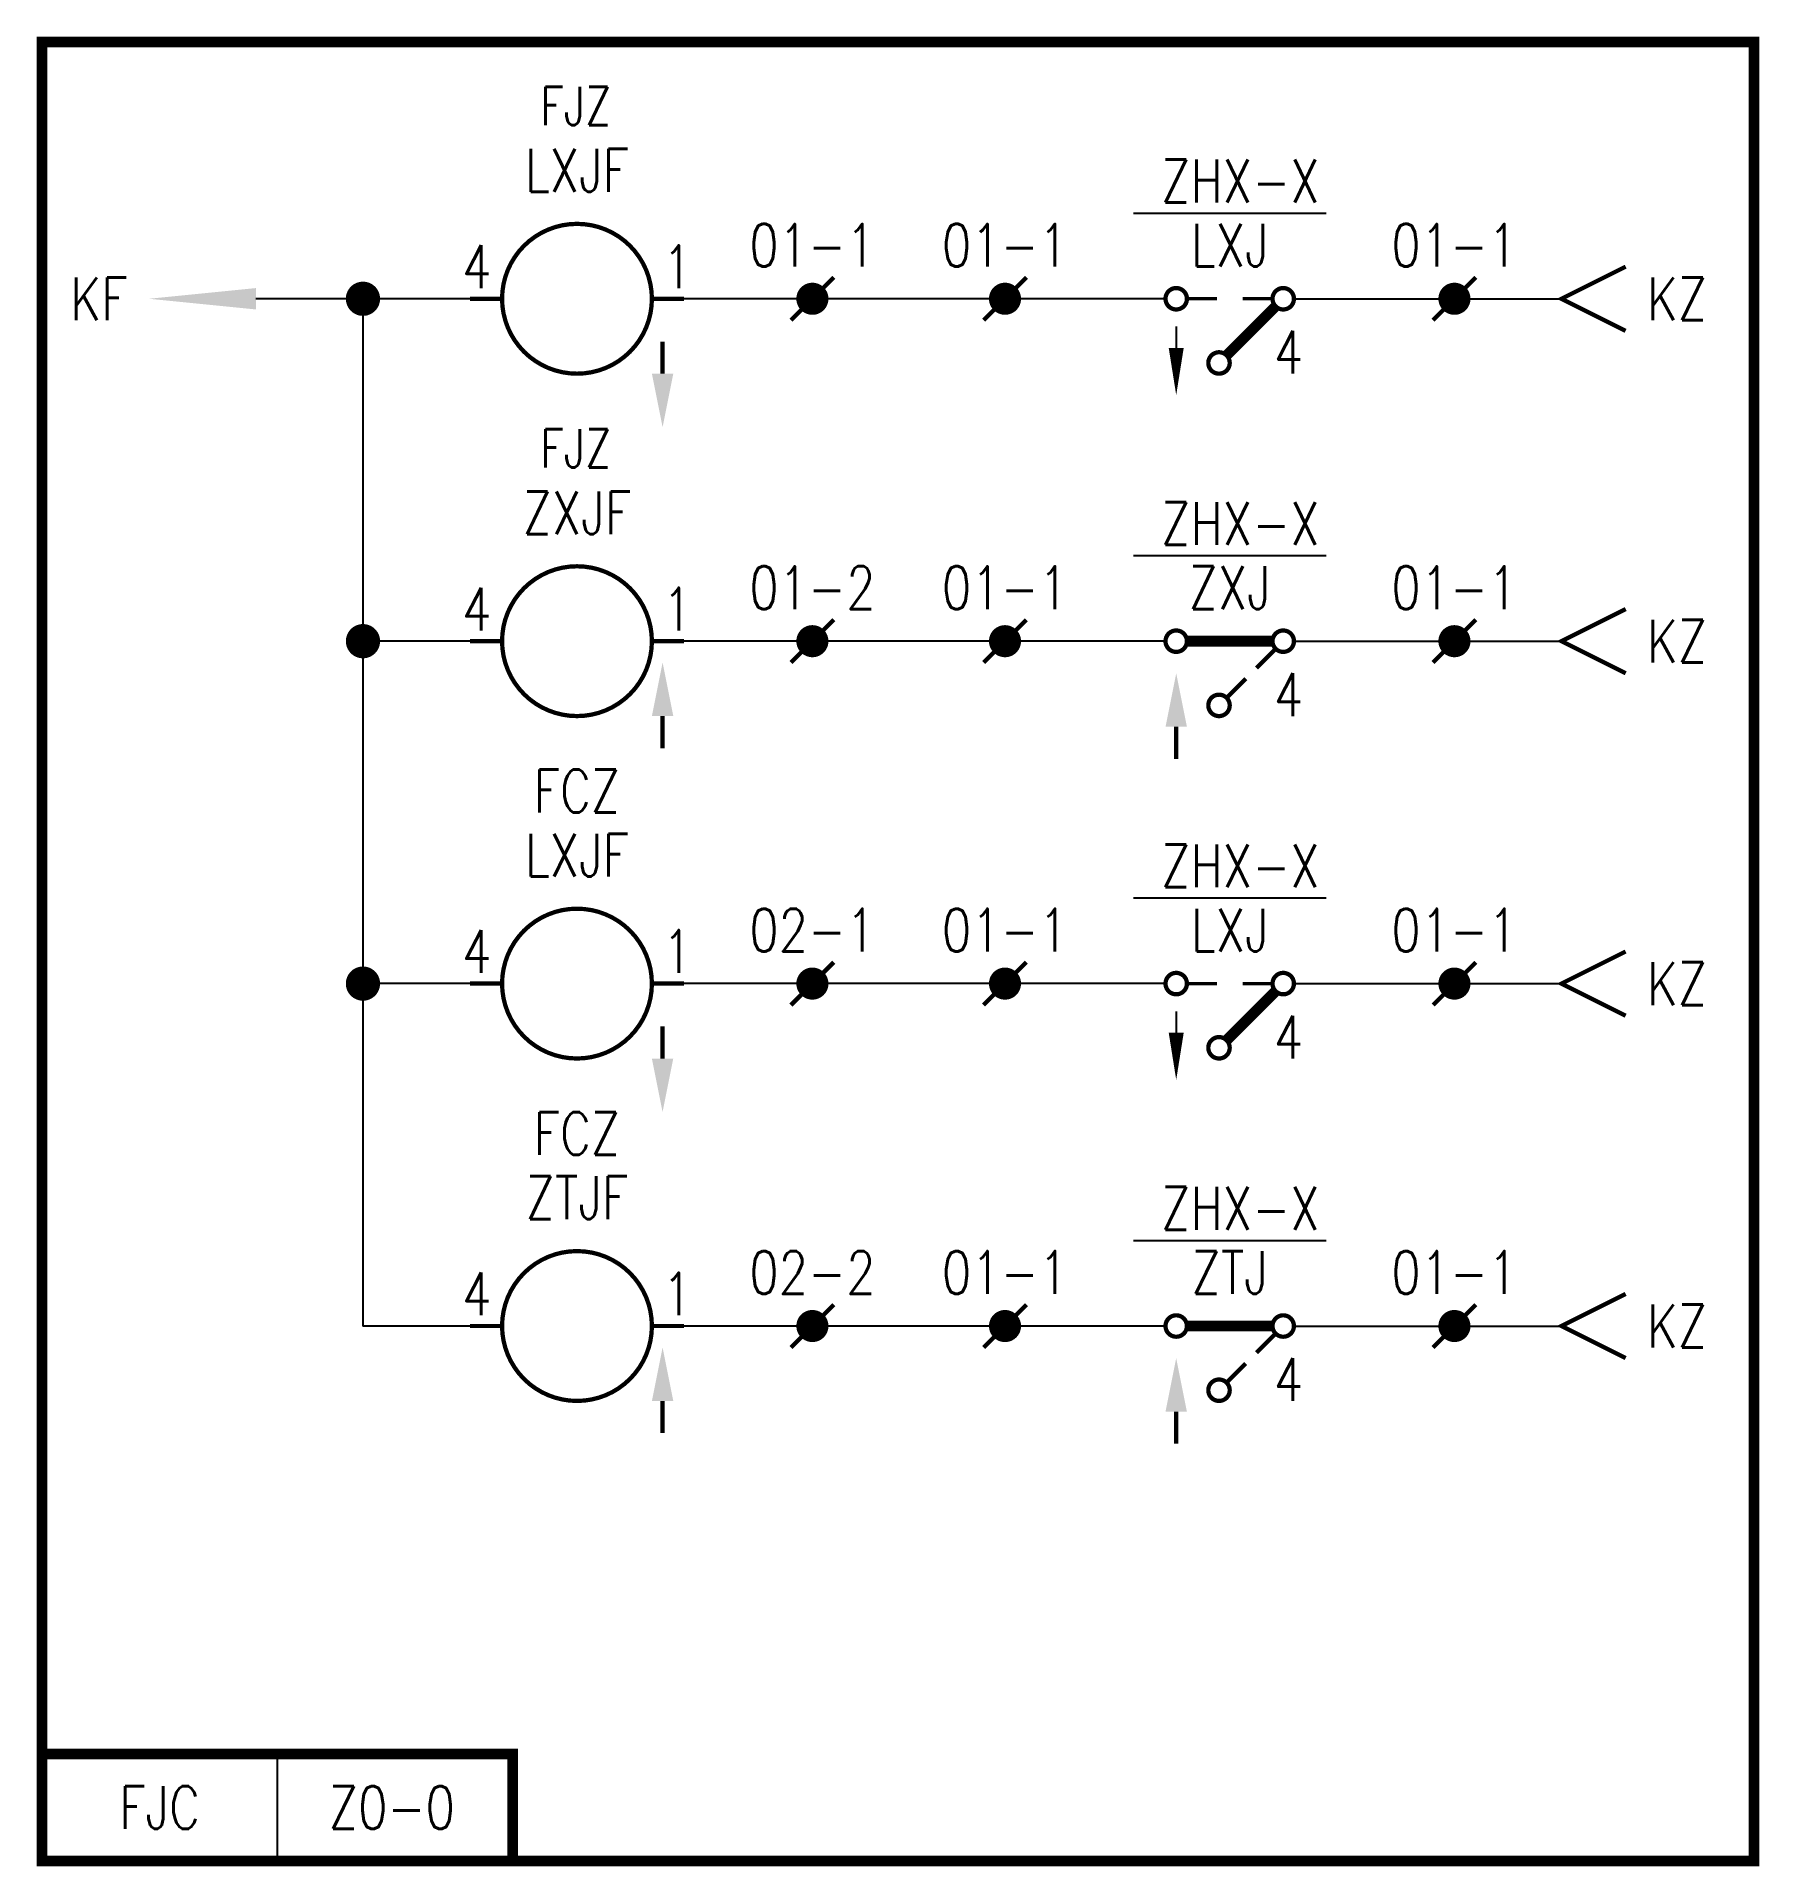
# Model space of a CAD drawing. Header units: millimetres. Extents: x -80.2 to 0.2, y -85.2 to 0.2.
import ezdxf
from ezdxf.enums import TextEntityAlignment as Align

# ---------------------------------------------------------------- set-up
doc = ezdxf.new("R2010")
doc.units = ezdxf.units.MM
doc.layers.add('tie', color=7, linetype='Continuous')
doc.styles.get("Standard").update_dxf_attribs({"font": 'txt.shx', "bigfont": 'hztxt.shx'})

msp = doc.modelspace()

# ---------------------------------------------------------------- linework, layer by layer
at = {"color": 7}
for p, q in [((-29, -8), (-20, -8)), ((-60, -12), (-70, -12)), ((-65, -12), (-65, -60)), ((-41, -12), (-50, -12)), ((-27.5, -12), (-41, -12)), ((-29, -24), (-20, -24)), ((-60, -28), (-65, -28)), ((-41, -28), (-50, -28)), ((-27.5, -28), (-41, -28)), ((-29, -40), (-20, -40)), ((-60, -44), (-65, -44)), ((-41, -44), (-50, -44)), ((-27.5, -44), (-41, -44)), ((-29, -56), (-20, -56)), ((-60, -60), (-65, -60)), ((-41, -60), (-50, -60)), ((-27.5, -60), (-41, -60)), ((-69, -85), (-69, -80))]:
    msp.add_line(p, q, dxfattribs=at)
for points, const_width in [([(-80, -85), (0, -85), (0, 0), (-80, 0), (-80, -85)], 0.5), ([(-45, -13), (-43, -11)], 0.2), ([(-36, -13), (-34, -11)], 0.2), ([(-15, -13), (-13, -11)], 0.2), ([(-6, -10.5), (-9, -12), (-6, -13.5)], 0.2), ([(-58.5, -12), (-60, -12)], 0.2), ([(-51.5, -12), (-50, -12)], 0.2), ([(-26.5, -12), (-25.1, -12)], 0.15), ([(-23.9, -12), (-22.5, -12)], 0.15), ([(-22.354, -12.354), (-24.646, -14.646)], 0.5), ([(-51, -15.5), (-51, -14)], 0.2), ([(-6, -26.5), (-9, -28), (-6, -29.5)], 0.2), ([(-45, -29), (-43, -27)], 0.2), ([(-36, -29), (-34, -27)], 0.2), ([(-15, -29), (-13, -27)], 0.2), ([(-58.5, -28), (-60, -28)], 0.2), ([(-51.5, -28), (-50, -28)], 0.2), ([(-26.5, -28), (-22.5, -28)], 0.5), ([(-23.25, -29.25), (-22.308, -28.308)], 0.2), ([(-24.681, -30.681), (-23.75, -29.75)], 0.2), ([(-51, -31.5), (-51, -33)], 0.2), ([(-27, -32), (-27, -33.5)], 0.2), ([(-6, -42.5), (-9, -44), (-6, -45.5)], 0.2), ([(-45, -45), (-43, -43)], 0.2), ([(-36, -45), (-34, -43)], 0.2), ([(-15, -45), (-13, -43)], 0.2), ([(-58.5, -44), (-60, -44)], 0.2), ([(-51.5, -44), (-50, -44)], 0.2), ([(-26.5, -44), (-25.1, -44)], 0.15), ([(-22.354, -44.354), (-24.646, -46.646)], 0.5), ([(-23.9, -44), (-22.5, -44)], 0.15), ([(-51, -47.5), (-51, -46)], 0.2), ([(-45, -61), (-43, -59)], 0.2), ([(-36, -61), (-34, -59)], 0.2), ([(-15, -61), (-13, -59)], 0.2), ([(-6, -58.5), (-9, -60), (-6, -61.5)], 0.2), ([(-26.5, -60), (-22.5, -60)], 0.5), ([(-58.5, -60), (-60, -60)], 0.2), ([(-51.5, -60), (-50, -60)], 0.2), ([(-23.25, -61.25), (-22.308, -60.308)], 0.2), ([(-24.681, -62.681), (-23.75, -61.75)], 0.2), ([(-51, -63.5), (-51, -65)], 0.2), ([(-27, -64), (-27, -65.5)], 0.2), ([(-80, -80), (-58, -80), (-58, -85)], 0.5), ([(-80, -80), (-80, -85), (-58, -85)], 0.5)]:
    msp.add_lwpolyline(points, dxfattribs=dict(at, const_width=const_width))
for points, const_width in [([(-58.5, -12, 1), (-51.5, -12, 1)], 0.2), ([(-65.4, -12, 1), (-64.6, -12, 1)], 0.8), ([(-44.375, -12, 1), (-43.625, -12, 1)], 0.75), ([(-35.375, -12, 1), (-34.625, -12, 1)], 0.75), ([(-27.5, -12, 1), (-26.5, -12, 1)], 0.2), ([(-22.5, -12, 1), (-21.5, -12, 1)], 0.2), ([(-14.375, -12, 1), (-13.625, -12, 1)], 0.75), ([(-25.5, -15, 1), (-24.5, -15, 1)], 0.2), ([(-58.5, -28, 1), (-51.5, -28, 1)], 0.2), ([(-65.4, -28, 1), (-64.6, -28, 1)], 0.8), ([(-44.375, -28, 1), (-43.625, -28, 1)], 0.75), ([(-35.375, -28, 1), (-34.625, -28, 1)], 0.75), ([(-14.375, -28, 1), (-13.625, -28, 1)], 0.75), ([(-58.5, -44, 1), (-51.5, -44, 1)], 0.2), ([(-65.4, -44, 1), (-64.6, -44, 1)], 0.8), ([(-44.375, -44, 1), (-43.625, -44, 1)], 0.75), ([(-35.375, -44, 1), (-34.625, -44, 1)], 0.75), ([(-27.5, -44, 1), (-26.5, -44, 1)], 0.2), ([(-22.5, -44, 1), (-21.5, -44, 1)], 0.2), ([(-14.375, -44, 1), (-13.625, -44, 1)], 0.75), ([(-25.5, -47, 1), (-24.5, -47, 1)], 0.2), ([(-58.5, -60, 1), (-51.5, -60, 1)], 0.2), ([(-44.375, -60, 1), (-43.625, -60, 1)], 0.75), ([(-35.375, -60, 1), (-34.625, -60, 1)], 0.75), ([(-14.375, -60, 1), (-13.625, -60, 1)], 0.75)]:
    msp.add_lwpolyline(points, format="xyb", close=True, dxfattribs=dict(at, const_width=const_width))
for points in [[(-21.5, -12), (-9, -12)], [(-27, -13.3), (-27, -14.3)], [(-21.5, -28), (-9, -28)], [(-21.5, -44), (-9, -44)], [(-27, -45.3), (-27, -46.3)], [(-21.5, -60), (-9, -60)]]:
    msp.add_lwpolyline(points, dxfattribs=at)
for points in [[(-27, -16.5, 0, 0.7, 0), (-27, -14.3, 0.7, 0.7, 0)], [(-27, -48.5, 0, 0.7, 0), (-27, -46.3, 0.7, 0.7, 0)]]:
    msp.add_lwpolyline(points, format="xyseb", dxfattribs=at)
at = {"color": 7, "const_width": 0.2}
for points in [[(-27, -27.5, 1), (-27, -28.5, 1), (-27, -27.5)], [(-22, -27.5, 1), (-22, -28.5, 1), (-22, -27.5)], [(-25, -30.5, 1), (-25, -31.5, 1), (-25, -30.5)], [(-27, -59.5, 1), (-27, -60.5, 1), (-27, -59.5)], [(-22, -59.5, 1), (-22, -60.5, 1), (-22, -59.5)], [(-25, -62.5, 1), (-25, -63.5, 1), (-25, -62.5)]]:
    msp.add_lwpolyline(points, format="xyb", dxfattribs=at)
at = {"color": 7}
for points in [[(-70, -11.5), (-70, -12.5), (-75, -12)], [(-50.5, -15.5), (-51.5, -15.5), (-51, -18)], [(-51.5, -31.5), (-50.5, -31.5), (-51, -29)], [(-26.5, -32), (-27.5, -32), (-27, -29.5)], [(-50.5, -47.5), (-51.5, -47.5), (-51, -50)], [(-51.5, -63.5), (-50.5, -63.5), (-51, -61)], [(-26.5, -64), (-27.5, -64), (-27, -61.5)]]:
    msp.add_solid(points, dxfattribs=at)

# ---------------------------------------------------------------- texts
at = {"color": 3, "width": 0.8}
for s, height, p in [('FJZ', 1.8, (-55.052, -2.992)), ('FJZ', 1.8, (-55.052, -18.992)), ('FCZ', 2, (-55, -35)), ('FCZ', 2, (-55, -51)), ('Z0-0', 2, (-63.651, -82.5))]:
    msp.add_text(s, height=height, dxfattribs=at).set_placement(p, align=Align.MIDDLE)
at = {"color": 7, "width": 0.8}
for s, p in [('LXJF', (-55, -7)), ('LXJ', (-24.5, -10.5)), ('ZXJF', (-55, -23)), ('ZXJ', (-24.5, -26.5)), ('LXJF', (-55, -39)), ('LXJ', (-24.5, -42.5)), ('ZTJF', (-55, -55)), ('ZTJ', (-24.5, -58.5))]:
    msp.add_text(s, height=2, dxfattribs=at).set_placement(p, align=Align.CENTER)
at = {"color": 6, "width": 0.8}
for p in [(-24, -7.5), (-24, -23.5), (-24, -39.5), (-24, -55.5)]:
    msp.add_text('ZHX-X', height=2, dxfattribs=at).set_placement(p, align=Align.CENTER)
at = {"color": 7, "width": 0.8}
for s, p in [('4', (-59, -11.5)), ('KF', (-76, -13)), ('4', (-21.067, -15.5)), ('4', (-59, -27.5)), ('4', (-21.067, -31.5)), ('4', (-59, -43.5)), ('4', (-21.067, -47.5)), ('4', (-59, -59.5)), ('4', (-21.067, -63.5))]:
    msp.add_text(s, height=2, dxfattribs=at).set_placement(p, align=Align.RIGHT)
for p in [(-51, -11.5), (-51, -27.5), (-51, -43.5), (-51, -59.5)]:
    msp.add_text('1', height=2, dxfattribs=at).set_placement(p)
msp.add_text('FJC', height=2, dxfattribs=at).set_placement((-74.5, -82.5), align=Align.MIDDLE)
at = {"layer": 'tie', "color": 3, "width": 0.8}
for s, p in [('01-1', (-44, -10.5)), ('01-1', (-35, -10.5)), ('01-2', (-44, -26.5)), ('01-1', (-35, -26.5)), ('02-1', (-44, -42.5)), ('01-1', (-35, -42.5)), ('02-2', (-44, -58.5)), ('01-1', (-35, -58.5))]:
    msp.add_text(s, height=2, dxfattribs=at).set_placement(p, align=Align.CENTER)
at = {"layer": 'tie', "color": 1, "width": 0.8}
for p in [(-14, -10.5), (-14, -26.5), (-14, -42.5), (-14, -58.5)]:
    msp.add_text('01-1', height=2, dxfattribs=at).set_placement(p, align=Align.CENTER)
for p in [(-5, -13), (-5, -29), (-5, -45), (-5, -61)]:
    msp.add_text('KZ', height=2, dxfattribs=at).set_placement(p)

doc.saveas('drawing.dxf')
